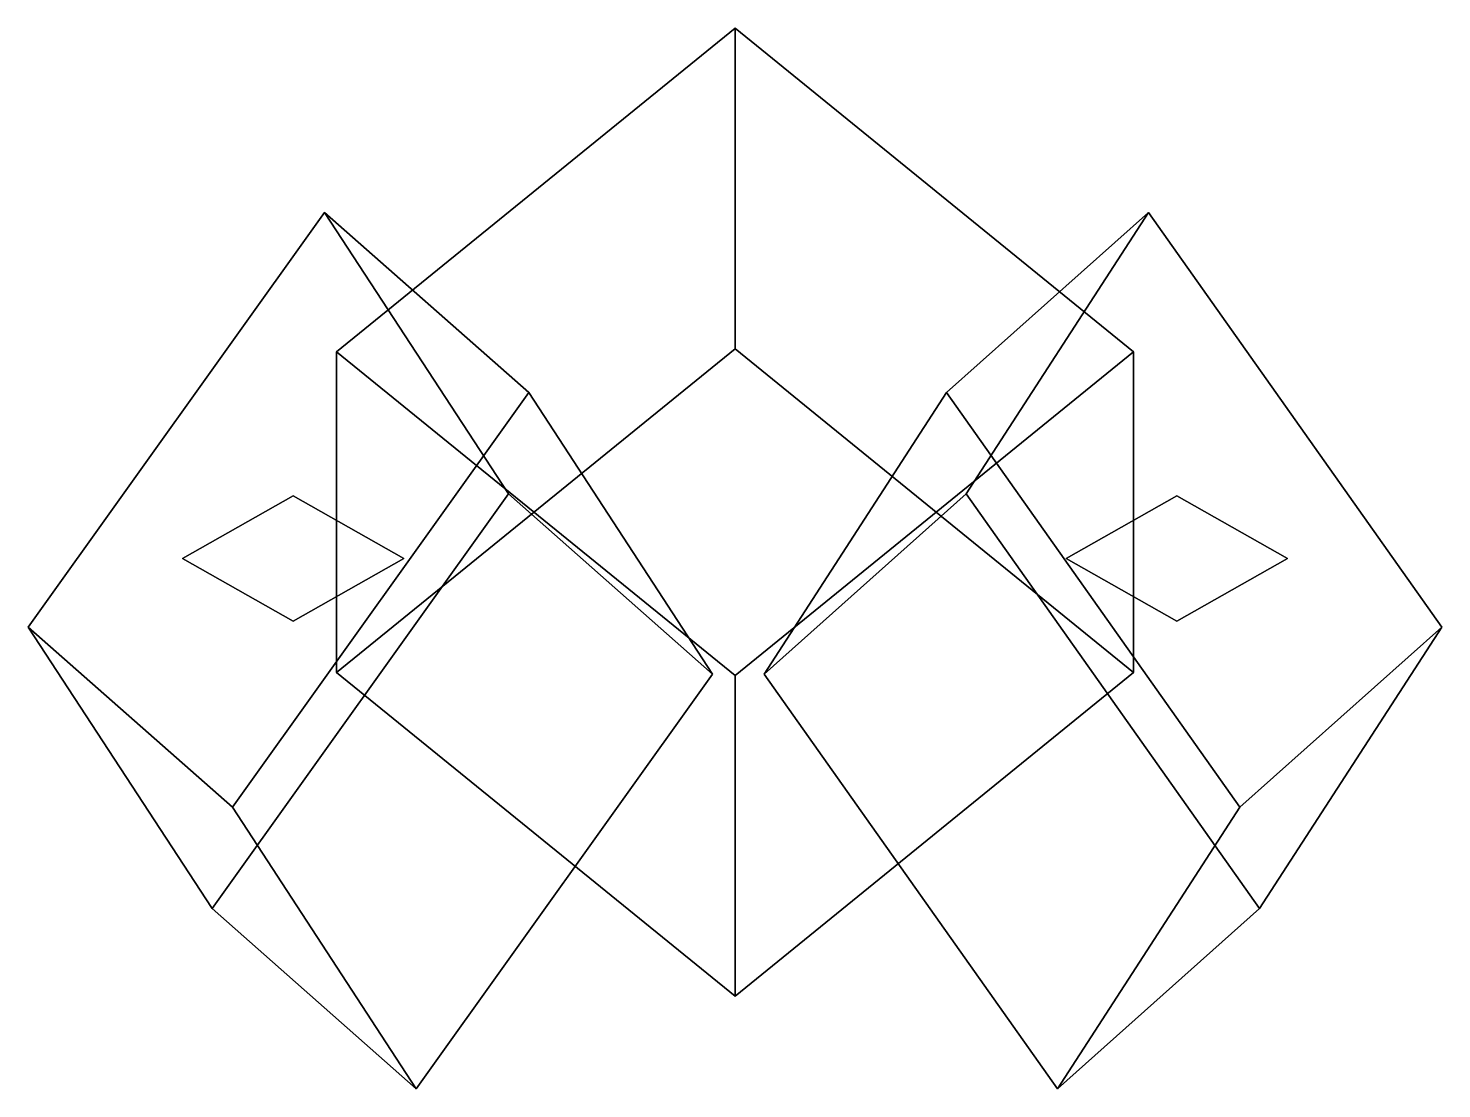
# Model space of a CAD drawing. Header units: metres. Extents: x -0.4 to 0.4, y -0.3 to 0.3.
import ezdxf

# ---------------------------------------------------------------- set-up
doc = ezdxf.new("R2010")
doc.units = ezdxf.units.M

msp = doc.modelspace()

# ---------------------------------------------------------------- linework, layer by layer
at = {"layer": 'Walker.Head.Glass'}
for points in [[(0.225639, 0.116882, 0.235995), (0, 0.3, -0.007736), (-0.225639, 0.116882, 0.235995), (0, -0.066236, 0.479726)], [(0, 0.3, -0.007736), (0, 0.118669, -0.5), (-0.225639, -0.064449, -0.256269), (-0.225639, 0.116882, 0.235995)], [(0.225639, -0.064449, -0.256269), (0, 0.118669, -0.5), (0, 0.3, -0.007736), (0.225639, 0.116882, 0.235995)]]:
    msp.add_3dface(points, dxfattribs=at)
at = {"layer": 'Walker.Head.Main'}
for points in [[(-0.116779, 0.093871, -0.199755), (-0.232279, 0.19582, 0.299122), (-0.4, -0.038828, 0.076694), (-0.2845, -0.140777, -0.422183)], [(-0.232279, 0.19582, 0.299122), (-0.128154, 0.036597, 0.5), (-0.295875, -0.198051, 0.277572), (-0.4, -0.038828, 0.076694)], [(-0.116779, 0.093871, -0.199755), (-0.012654, -0.065352, 0.001122), (-0.128154, 0.036597, 0.5), (-0.232279, 0.19582, 0.299122)], [(0.119613, 0.093871, -0.199755), (0.016529, -0.065352, 0.001122), (0.130874, 0.036597, 0.5), (0.233957, 0.19582, 0.299122)], [(0.119613, 0.093871, -0.199755), (0.233957, 0.19582, 0.299122), (0.4, -0.038828, 0.076694), (0.285656, -0.140777, -0.422183)], [(0.233957, 0.19582, 0.299122), (0.130874, 0.036597, 0.5), (0.296917, -0.198051, 0.277572), (0.4, -0.038828, 0.076694)], [(0, 0.118669, -0.5), (0.225639, -0.064449, -0.256269), (0, -0.247567, -0.012539), (-0.225639, -0.064449, -0.256269)], [(0, -0.066236, 0.479726), (-0.225639, 0.116882, 0.235995), (-0.225639, -0.064449, -0.256269), (0, -0.247567, -0.012539)], [(0.225639, -0.064449, -0.256269), (0.225639, 0.116882, 0.235995), (0, -0.066236, 0.479726), (0, -0.247567, -0.012539)], [(-0.012654, -0.065352, 0.001122), (-0.116779, 0.093871, -0.199755), (-0.2845, -0.140777, -0.422183), (-0.180375, -0.3, -0.221306)], [(0.016529, -0.065352, 0.001122), (0.119613, 0.093871, -0.199755), (0.285656, -0.140777, -0.422183), (0.182572, -0.3, -0.221306)], [(-0.128154, 0.036597, 0.5), (-0.012654, -0.065352, 0.001122), (-0.180375, -0.3, -0.221306), (-0.295875, -0.198051, 0.277572)], [(0.130874, 0.036597, 0.5), (0.016529, -0.065352, 0.001122), (0.182572, -0.3, -0.221306), (0.296917, -0.198051, 0.277572)], [(-0.4, -0.038828, 0.076694), (-0.295875, -0.198051, 0.277572), (-0.180375, -0.3, -0.221306), (-0.2845, -0.140777, -0.422183)], [(0.4, -0.038828, 0.076694), (0.296917, -0.198051, 0.277572), (0.182572, -0.3, -0.221306), (0.285656, -0.140777, -0.422183)]]:
    msp.add_3dface(points, dxfattribs=at)
at = {"layer": 'Walker.Head.Tubes'}
for points in [[(-0.187376, 0, 0.737387), (-0.249999, 0.035488, 0.737387), (-0.312634, 0.000004, 0.737387), (-0.250011, -0.035487, 0.737387)], [(-0.249999, 0.035488, 0.128193), (-0.312634, 0.000004, 0.128193), (-0.312634, 0.000004, 0.737387), (-0.249999, 0.035488, 0.737387)], [(-0.187376, 0, 0.128193), (-0.249999, 0.035488, 0.128193), (-0.249999, 0.035488, 0.737387), (-0.187376, 0, 0.737387)], [(0.312634, 0, 0.737387), (0.250011, 0.035488, 0.737387), (0.187376, 0.000004, 0.737387), (0.249999, -0.035487, 0.737387)], [(0.250011, 0.035488, 0.128193), (0.187376, 0.000004, 0.128193), (0.187376, 0.000004, 0.737387), (0.250011, 0.035488, 0.737387)], [(0.312634, 0, 0.128193), (0.250011, 0.035488, 0.128193), (0.250011, 0.035488, 0.737387), (0.312634, 0, 0.737387)], [(-0.312634, 0.000004, 0.128193), (-0.250011, -0.035487, 0.128193), (-0.250011, -0.035487, 0.737387), (-0.312634, 0.000004, 0.737387)], [(-0.250011, -0.035487, 0.128193), (-0.187376, 0, 0.128193), (-0.187376, 0, 0.737387), (-0.250011, -0.035487, 0.737387)], [(0.187376, 0.000004, 0.128193), (0.249999, -0.035487, 0.128193), (0.249999, -0.035487, 0.737387), (0.187376, 0.000004, 0.737387)], [(0.249999, -0.035487, 0.128193), (0.312634, 0, 0.128193), (0.312634, 0, 0.737387), (0.249999, -0.035487, 0.737387)]]:
    msp.add_3dface(points, dxfattribs=at)

doc.saveas('drawing.dxf')
